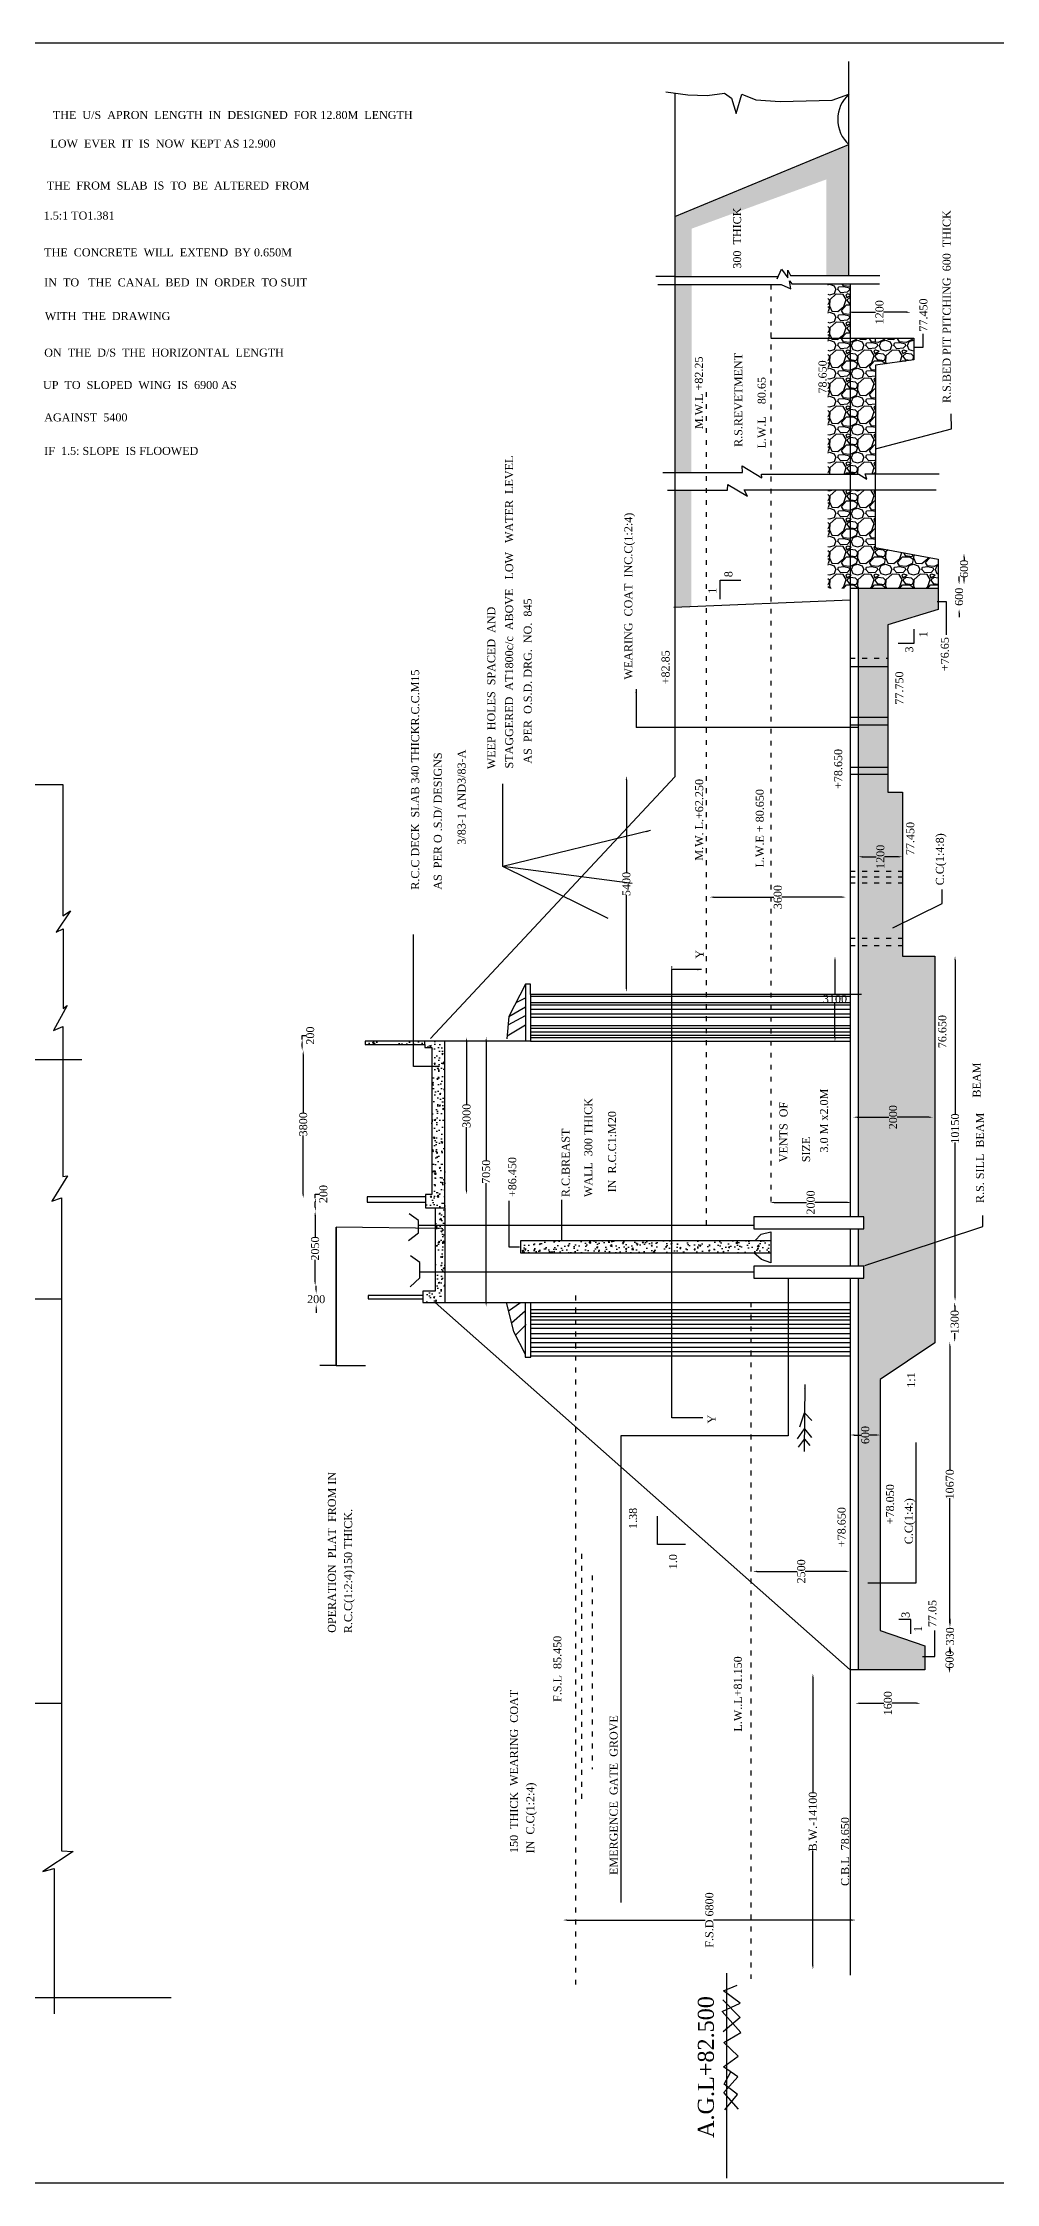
# Model space of a CAD drawing. Header units: millimetres. Extents: x 2351 to 123192, y 1671 to 55171.
# Drawn here: x 44732 to 68570, y 1671 to 55171 of the extents above; entities that cross this region are included whole.
import ezdxf

# ---------------------------------------------------------------- set-up
doc = ezdxf.new("R2010")
doc.units = ezdxf.units.MM
doc.header["$MEASUREMENT"] = 0
doc.header["$PDMODE"] = 66
doc.header["$PDSIZE"] = 170
doc.linetypes.add('ACAD_ISO03W100', pattern=[30, 12, -18])
for name, color, linetype in [('DIM', 5, 'Continuous'), ('DOT LINE', 3, 'ACAD_ISO03W100'), ('DWG. LINE', 1, 'Continuous'), ('HATCH', 2, 'Continuous'), ('TEXT', 7, 'Continuous')]:
    doc.layers.add(name, color=color, linetype=linetype)
doc.layers.add('TITLE', color=7, linetype='Continuous', lineweight=30)
doc.styles.get("Standard").update_dxf_attribs({"font": 'TIMES.TTF', "height": 200})
doc.dimstyles.get("Standard").update_dxf_attribs({"dimtxt": 200, "dimasz": 100, "dimexe": 0.18, "dimexo": 0.0625, "dimgap": 0.09, "dimtad": 0, "dimtih": 1, "dimtoh": 1, "dimdec": 1, "dimzin": 0, "dimdsep": 46, "dimtxsty": 'Standard', "dimcen": 0.09, "dimse1": 1, "dimse2": 1, "dimclrd": 5, "dimclre": 5, "dimclrt": 4, "dimadec": 0, "dimazin": 0, "dimtfac": 1, "dimtdec": 1, "dimtofl": 0, "dimtmove": 0, "dimatfit": 3, "dimfxl": 1, "dimtolj": 1, "dimtzin": 0, "dimarcsym": 0})
pattern_1 = [(228.0128, (504, 700), (-5599.998763, -6300.00094), [94.175, -9323.3616]), (184.9697, (441, 630), (8400.000736, 699.993915), [161.6076, -15999.1475]), (132.5104, (280, 616), (6999.993503, -7700.006072), [113.9516, -11281.2224]), (267.2737, (7, 441), (699.997212, 14000.000206), [147.1666, -14569.4906]), (292.8337, (0, 294), (-3500.006934, 8399.997488), [144.3085, -14286.561]), (357.2737, (56, 161), (-14000.000206, 699.997212), [147.1666, -14569.4906]), (37.6942, (203, 154), (-9100.005142, -6999.9932836), [194.6203, -19267.3943]), (72.2553, (357, 273), (4900.007534, 15399.997362), [183.7416, -18190.4247]), (121.4296, (413, 448), (-5600.005764, 9099.996526), [147.665, -14618.851]), (175.2364, (336, 574), (7700.000662, -699.994073), [168.5824, -8260.534]), (222.3974, (168, 588), (-8400.005146, -7699.9944574), [218.0136, -21583.3625]), (138.8141, (700, 434), (-4900.002063, 4199.99812), [74.4107, -7366.691]), (171.4692, (644, 483), (9099.9988, -1400.005537), [141.566, -14015.0577]), (225, (504, 504), (-8e-14, -700.0002), [98.9947, -890.9544]), (203.1986, (455, 588), (3499.99981, 1400.00093), [53.3106, -5277.7305]), (291.8014, (406, 567), (-699.99994, 2100.0002), [75.392, -3694.2234]), (30.9638, (434, 497), (2099.99862, 1400.00174), [122.4503, -3959.216]), (161.5651, (539, 560), (1400.0003, -699.9989), [88.5437, -2125.051]), (16.3895, (0, 567), (7000.001539, 2099.994897), [124.04, -12279.9915]), (70.3462, (119, 602), (-2799.996673, -7700.001495), [104.0627, -10302.1856]), (293.1986, (539, 700), (-1400.00093, 3499.99981), [106.6205, -5224.4206]), (343.6105, (581, 602), (-7000.001539, 2099.994897), [124.04, -12279.9915]), (339.444, (0, 133), (-3500.00129, 1399.9972), [119.616, -5861.187]), (294.7751, (112, 91), (-3499.994532, 7700.002395), [100.2246, -9922.25]), (66.8014, (546, 0), (1400.00093, 3499.99981), [106.6205, -5224.4206]), (17.354, (588, 98), (-9100.001413, -2799.996152), [117.3417, -11616.797]), (69.444, (203, 0), (-1399.9972, -3500.00129), [59.808, -5920.995]), (101.3099, (504, 0), (-699.99834, 2800.00053), [35.693, -3533.6203]), (165.9638, (497, 35), (2100.00038, -699.99864), [144.3085, -2741.865]), (186.009, (357, 70), (6999.999826, 699.999522), [133.735, -13239.746]), (303.6901, (434, 434), (-700.00093, 1399.9997), [100.9554, -2422.9303]), (353.1572, (490, 350), (11899.999556, -1400.005599), [176.256, -17449.294]), (60.9454, (665, 329), (-2800.00002, -4900.00027), [72.069, -7134.872]), (90, (700, 392), (-700, 700), [42, -658]), (120.2564, (343, 91), (2799.99642, -4900.00172), [97.247, -9627.464]), (48.0128, (294, 175), (5599.998763, 6300.00094), [188.3504, -9229.1864]), (0, (420, 315), (700, 700), [182, -518]), (325.3048, (602, 315), (-6999.995981, 4900.006027), [110.68, -10957.292]), (254.0546, (693, 252), (-699.99992, -2800.00009), [101.9214, -4994.1556]), (207.646, (665, 154), (-13299.997065, -7000.005399), [165.9455, -16428.632]), (175.4261, (518, 77), (-9100.000391, 699.996361), [175.5593, -17380.352])]
pattern_2 = [(50, (0, 0), (358.6301, -31.3761), [37.5, -412.5]), (355, (0, 0), (-69.3757, 376.096), [30, -330]), (100.4514, (29.9, -2.6), (289.2547, 344.7198), [31.8701, -350.571]), (46.1842, (0, 100), (533.6205, -82.7595), [56.25, -618.75]), (96.6356, (44.47, 93.1), (467.3314, 487.059), [47.805, -525.8565]), (351.1842, (0, 100), (467.331, 487.0593), [45, -495]), (21, (50, 75), (298.4535, -201.3094), [37.5, -412.5]), (326, (50, 75), (121.6577, 362.575), [30, -330]), (71.4514, (74.87, 58.22), (420.1113, 161.2652), [31.8701, -350.571]), (37.5, (0, 0), (6.07993, 166.44693), [0, -326, 0, -335, 0, -331.25]), (7.5, (0, 0), (131.53477, 197.20586), [0, -191, 0, -318.5, 0, -126.25]), (327.5, (-111.5, 0), (266.91122, -11.27744), [0, -125, 0, -390, 0, -517.5]), (317.5, (-161.5, 0), (291.5931, 50.0525), [0, -162.5, 0, -259, 0, -367.5])]

# ---------------------------------------------------------------- blocks, each defined once
blk = doc.blocks.new('*D16')
at = {"layer": 'Defpoints', "color": 0}
for p in [(67464, 32342), (67464, 23723), (67541, 23723)]:
    blk.add_point(p, dxfattribs=at)
at = {"layer": 'DIM', "color": 5, "lineweight": -2}
for p, q in [((67541, 32242), (67541, 28379)), ((67541, 23823), (67541, 27686))]:
    blk.add_line(p, q, dxfattribs=at)
at = {"layer": 'DIM', "color": 5}
for points in [[(67524, 32242), (67557, 32242), (67541, 32342)], [(67524, 23823), (67557, 23823), (67541, 23723)]]:
    blk.add_solid(points, dxfattribs=at)
at = {"layer": 'DIM', "color": 4, "insert": (67541, 28032), "char_height": 200, "attachment_point": 5, "rotation": 90}
blk.add_mtext('\\A1;10150', dxfattribs=at)
blk = doc.blocks.new('*D17')
at = {"layer": 'Defpoints', "color": 0}
for p in [(67462, 22697), (67410, 15581), (67462, 15581)]:
    blk.add_point(p, dxfattribs=at)
at = {"layer": 'DIM', "color": 5, "lineweight": -2}
for p, q in [((67410, 22597), (67410, 19486)), ((67410, 15681), (67410, 18793))]:
    blk.add_line(p, q, dxfattribs=at)
at = {"layer": 'DIM', "color": 5}
for points in [[(67393, 22597), (67426, 22597), (67410, 22697)], [(67393, 15681), (67426, 15681), (67410, 15581)]]:
    blk.add_solid(points, dxfattribs=at)
at = {"layer": 'DIM', "color": 4, "insert": (67410, 19139), "char_height": 200, "attachment_point": 5, "rotation": 90}
blk.add_mtext('\\A1;10670', dxfattribs=at)
blk = doc.blocks.new('*D18')
at = {"layer": 'Defpoints', "color": 0}
for p in [(67410, 15581), (67410, 15099), (67416, 15099)]:
    blk.add_point(p, dxfattribs=at)
at = {"layer": 'DIM', "color": 5, "lineweight": -2}
for p, q in [((67416, 15681), (67416, 15781)), ((67416, 14999), (67416, 14899))]:
    blk.add_line(p, q, dxfattribs=at)
at = {"layer": 'DIM', "color": 5}
for points in [[(67400, 15681), (67433, 15681), (67416, 15581)], [(67400, 14999), (67433, 14999), (67416, 15099)]]:
    blk.add_solid(points, dxfattribs=at)
at = {"layer": 'DIM', "color": 4, "insert": (67416, 15340), "char_height": 200, "attachment_point": 5, "rotation": 90}
blk.add_mtext('\\A1;330', dxfattribs=at)
blk = doc.blocks.new('*D19')
at = {"layer": 'Defpoints', "color": 0}
for p in [(67416, 15099), (67405, 14415), (67416, 14415)]:
    blk.add_point(p, dxfattribs=at)
at = {"layer": 'DIM', "color": 5, "lineweight": -2}
for p, q in [((67405, 14999), (67405, 14967)), ((67405, 14515), (67405, 14547))]:
    blk.add_line(p, q, dxfattribs=at)
at = {"layer": 'DIM', "color": 5}
for points in [[(67388, 14999), (67422, 14999), (67405, 15099)], [(67388, 14515), (67422, 14515), (67405, 14415)]]:
    blk.add_solid(points, dxfattribs=at)
at = {"layer": 'DIM', "color": 4, "insert": (67405, 14757), "char_height": 200, "attachment_point": 5, "rotation": 90}
blk.add_mtext('\\A1;600', dxfattribs=at)
blk = doc.blocks.new('*D20')
at = {"layer": 'Defpoints', "color": 0}
for p in [(65046, 13590), (66677, 13667), (66677, 13590)]:
    blk.add_point(p, dxfattribs=at)
at = {"layer": 'DIM', "color": 5, "lineweight": -2}
for p, q in [((65146, 13667), (65760, 13667)), ((66577, 13667), (65963, 13667))]:
    blk.add_line(p, q, dxfattribs=at)
at = {"layer": 'DIM', "color": 5}
for points in [[(65146, 13684), (65146, 13650), (65046, 13667)], [(66577, 13684), (66577, 13650), (66677, 13667)]]:
    blk.add_solid(points, dxfattribs=at)
at = {"layer": 'DIM', "color": 4, "insert": (65862, 13667), "char_height": 200, "attachment_point": 5, "rotation": 90}
blk.add_mtext('\\A1;1600', dxfattribs=at)
blk = doc.blocks.new('*D21')
at = {"layer": 'Defpoints', "color": 0}
for p in [(63866, 14412), (63866, 7011), (63987, 7011)]:
    blk.add_point(p, dxfattribs=at)
at = {"layer": 'DIM', "color": 5, "lineweight": -2}
for p, q in [((63987, 14312), (63987, 11433)), ((63987, 7111), (63987, 9989))]:
    blk.add_line(p, q, dxfattribs=at)
at = {"layer": 'DIM', "color": 5}
for points in [[(63970, 14312), (64004, 14312), (63987, 14412)], [(63970, 7111), (64004, 7111), (63987, 7011)]]:
    blk.add_solid(points, dxfattribs=at)
at = {"layer": 'DIM', "color": 4, "insert": (63987, 10711), "char_height": 200, "attachment_point": 5, "rotation": 90}
blk.add_mtext('\\A1;B.W.-14100', dxfattribs=at)
blk = doc.blocks.new('*D22')
at = {"layer": 'Defpoints', "color": 0}
for p in [(62483, 17032), (64906, 17032), (64906, 16964)]:
    blk.add_point(p, dxfattribs=at)
at = {"layer": 'DIM', "color": 5, "lineweight": -2}
for p, q in [((62583, 16964), (63593, 16964)), ((64806, 16964), (63796, 16964))]:
    blk.add_line(p, q, dxfattribs=at)
at = {"layer": 'DIM', "color": 5}
for points in [[(62583, 16980), (62583, 16947), (62483, 16964)], [(64806, 16980), (64806, 16947), (64906, 16964)]]:
    blk.add_solid(points, dxfattribs=at)
at = {"layer": 'DIM', "color": 4, "insert": (63695, 16964), "char_height": 200, "attachment_point": 5, "rotation": 90}
blk.add_mtext('\\A1;2500', dxfattribs=at)
blk = doc.blocks.new('*D23')
at = {"layer": 'Defpoints', "color": 0}
for p in [(55304, 30313), (55304, 26388), (55327, 26388)]:
    blk.add_point(p, dxfattribs=at)
at = {"layer": 'DIM', "color": 5, "lineweight": -2}
for p, q in [((55327, 30213), (55327, 28635)), ((55327, 26488), (55327, 28067))]:
    blk.add_line(p, q, dxfattribs=at)
at = {"layer": 'DIM', "color": 5}
for points in [[(55311, 30213), (55344, 30213), (55327, 30313)], [(55311, 26488), (55344, 26488), (55327, 26388)]]:
    blk.add_solid(points, dxfattribs=at)
at = {"layer": 'DIM', "color": 4, "insert": (55327, 28351), "char_height": 200, "attachment_point": 5, "rotation": 90}
blk.add_mtext('\\A1;3000', dxfattribs=at)
blk = doc.blocks.new('*D24')
at = {"layer": 'Defpoints', "color": 0}
for p in [(55854, 30320), (55817, 23585), (55854, 23585)]:
    blk.add_point(p, dxfattribs=at)
at = {"layer": 'DIM', "color": 5, "lineweight": -2}
for p, q in [((55817, 30220), (55817, 27237)), ((55817, 23685), (55817, 26668))]:
    blk.add_line(p, q, dxfattribs=at)
at = {"layer": 'DIM', "color": 5}
for points in [[(55801, 30220), (55834, 30220), (55817, 30320)], [(55801, 23685), (55834, 23685), (55817, 23585)]]:
    blk.add_solid(points, dxfattribs=at)
at = {"layer": 'DIM', "color": 4, "insert": (55817, 26952), "char_height": 200, "attachment_point": 5, "rotation": 90}
blk.add_mtext('\\A1;7050', dxfattribs=at)
blk = doc.blocks.new('*D25')
at = {"layer": 'Defpoints', "color": 0}
for p in [(61404, 33894), (64813, 33894), (64813, 33818)]:
    blk.add_point(p, dxfattribs=at)
at = {"layer": 'DIM', "color": 5, "lineweight": -2}
for p, q in [((61504, 33818), (63007, 33818)), ((64713, 33818), (63211, 33818))]:
    blk.add_line(p, q, dxfattribs=at)
at = {"layer": 'DIM', "color": 5}
for points in [[(61504, 33834), (61504, 33801), (61404, 33818)], [(64713, 33834), (64713, 33801), (64813, 33818)]]:
    blk.add_solid(points, dxfattribs=at)
at = {"layer": 'DIM', "color": 4, "insert": (63109, 33818), "char_height": 200, "attachment_point": 5, "rotation": 90}
blk.add_mtext('\\A1;3600', dxfattribs=at)
blk = doc.blocks.new('*D26')
at = {"layer": 'Defpoints', "color": 0}
for p in [(64498, 32335), (64498, 30208), (64539, 30208)]:
    blk.add_point(p, dxfattribs=at)
at = {"layer": 'DIM', "color": 5, "lineweight": -2}
for p, q in [((64539, 32235), (64539, 31373)), ((64539, 30308), (64539, 31170))]:
    blk.add_line(p, q, dxfattribs=at)
at = {"layer": 'DIM', "color": 5}
for points in [[(64523, 32235), (64556, 32235), (64539, 32335)], [(64523, 30308), (64556, 30308), (64539, 30208)]]:
    blk.add_solid(points, dxfattribs=at)
at = {"layer": 'DIM', "color": 4, "insert": (64539, 31272), "char_height": 200, "attachment_point": 5}
blk.add_mtext('\\A1;3100', dxfattribs=at)
blk = doc.blocks.new('*D27')
at = {"layer": 'Defpoints', "color": 0}
for p in [(64871, 48390), (66432, 48435), (66432, 48390)]:
    blk.add_point(p, dxfattribs=at)
at = {"layer": 'DIM', "color": 5, "lineweight": -2}
for p, q in [((64971, 48435), (65550, 48435)), ((66332, 48435), (65754, 48435))]:
    blk.add_line(p, q, dxfattribs=at)
at = {"layer": 'DIM', "color": 5}
for points in [[(64971, 48452), (64971, 48419), (64871, 48435)], [(66332, 48452), (66332, 48419), (66432, 48435)]]:
    blk.add_solid(points, dxfattribs=at)
at = {"layer": 'DIM', "color": 4, "insert": (65652, 48435), "char_height": 200, "attachment_point": 5, "rotation": 90}
blk.add_mtext('\\A1;1200', dxfattribs=at)
blk = doc.blocks.new('*D30')
at = {"layer": 'Defpoints', "color": 0}
for p in [(67410, 23692), (67532, 23692), (67410, 22697)]:
    blk.add_point(p, dxfattribs=at)
at = {"layer": 'DIM', "color": 5, "lineweight": -2}
for p, q in [((67532, 23592), (67532, 23467)), ((67532, 22797), (67532, 22921))]:
    blk.add_line(p, q, dxfattribs=at)
at = {"layer": 'DIM', "color": 5}
for points in [[(67515, 23592), (67549, 23592), (67532, 23692)], [(67515, 22797), (67549, 22797), (67532, 22697)]]:
    blk.add_solid(points, dxfattribs=at)
at = {"layer": 'DIM', "color": 4, "insert": (67532, 23194), "char_height": 200, "attachment_point": 5, "rotation": 90}
blk.add_mtext('\\A1;1300', dxfattribs=at)
blk = doc.blocks.new('*D31')
at = {"layer": 'Defpoints', "color": 0}
for p in [(57739, 8110), (65059, 8249), (65059, 8110)]:
    blk.add_point(p, dxfattribs=at)
at = {"layer": 'DIM', "color": 5, "lineweight": -2}
for p, q in [((57839, 8249), (61296, 8249)), ((64959, 8249), (61501, 8249))]:
    blk.add_line(p, q, dxfattribs=at)
at = {"layer": 'DIM', "color": 5}
for points in [[(57839, 8265), (57839, 8232), (57739, 8249)], [(64959, 8265), (64959, 8232), (65059, 8249)]]:
    blk.add_solid(points, dxfattribs=at)
at = {"layer": 'DIM', "color": 4, "insert": (61399, 8249), "char_height": 200, "attachment_point": 5, "rotation": 90}
blk.add_mtext('\\A1;F.S.D 6800', dxfattribs=at)
blk = doc.blocks.new('*D32')
at = {"layer": 'Defpoints', "color": 0}
for p in [(62915, 26196), (64948, 26196), (64948, 26185)]:
    blk.add_point(p, dxfattribs=at)
at = {"layer": 'DIM', "color": 5, "lineweight": -2}
for p, q in [((63015, 26185), (63830, 26185)), ((64848, 26185), (64033, 26185))]:
    blk.add_line(p, q, dxfattribs=at)
at = {"layer": 'DIM', "color": 5}
for points in [[(63015, 26202), (63015, 26168), (62915, 26185)], [(64848, 26202), (64848, 26168), (64948, 26185)]]:
    blk.add_solid(points, dxfattribs=at)
at = {"layer": 'DIM', "color": 4, "insert": (63932, 26185), "char_height": 200, "attachment_point": 5, "rotation": 90}
blk.add_mtext('\\A1;2000', dxfattribs=at)
blk = doc.blocks.new('*D33')
at = {"layer": 'Defpoints', "color": 0}
for p in [(64995, 28342), (66987, 28342), (66987, 28316)]:
    blk.add_point(p, dxfattribs=at)
at = {"layer": 'DIM', "color": 5, "lineweight": -2}
for p, q in [((65095, 28316), (65889, 28316)), ((66887, 28316), (66093, 28316))]:
    blk.add_line(p, q, dxfattribs=at)
at = {"layer": 'DIM', "color": 5}
for points in [[(65095, 28333), (65095, 28299), (64995, 28316)], [(66887, 28333), (66887, 28299), (66987, 28316)]]:
    blk.add_solid(points, dxfattribs=at)
at = {"layer": 'DIM', "color": 4, "insert": (65991, 28316), "char_height": 200, "attachment_point": 5, "rotation": 90}
blk.add_mtext('\\A1;2000', dxfattribs=at)
blk = doc.blocks.new('*D34')
at = {"layer": 'Defpoints', "color": 0}
for p in [(59323, 36850), (59326, 36850), (59326, 31441)]:
    blk.add_point(p, dxfattribs=at)
at = {"layer": 'DIM', "color": 5, "lineweight": -2}
for p, q in [((59323, 36750), (59323, 34429)), ((59323, 31541), (59323, 33862))]:
    blk.add_line(p, q, dxfattribs=at)
at = {"layer": 'DIM', "color": 5}
for points in [[(59306, 36750), (59339, 36750), (59323, 36850)], [(59306, 31541), (59339, 31541), (59323, 31441)]]:
    blk.add_solid(points, dxfattribs=at)
at = {"layer": 'DIM', "color": 4, "insert": (59323, 34146), "char_height": 200, "attachment_point": 5, "rotation": 90}
blk.add_mtext('\\A1;5400', dxfattribs=at)
blk = doc.blocks.new('*D87')
at = {"layer": 'Defpoints', "color": 0}
for p in [(67640, 41634), (67642, 41634), (67640, 41016)]:
    blk.add_point(p, dxfattribs=at)
at = {"layer": 'DIM', "color": 5, "lineweight": -2}
for p, q in [((67642, 41734), (67642, 41834)), ((67642, 40916), (67642, 40816))]:
    blk.add_line(p, q, dxfattribs=at)
at = {"layer": 'DIM', "color": 5}
for points in [[(67625, 41734), (67659, 41734), (67642, 41634)], [(67625, 40916), (67659, 40916), (67642, 41016)]]:
    blk.add_solid(points, dxfattribs=at)
at = {"layer": 'DIM', "color": 4, "insert": (67642, 41325), "char_height": 200, "attachment_point": 5, "rotation": 90}
blk.add_mtext('\\A1;600', dxfattribs=at)
blk = doc.blocks.new('*D88')
at = {"layer": 'Defpoints', "color": 0}
for p in [(67765, 42410), (67781, 42410), (67781, 41634)]:
    blk.add_point(p, dxfattribs=at)
at = {"layer": 'DIM', "color": 5, "lineweight": -2}
for p, q in [((67765, 42310), (67765, 42232)), ((67765, 41734), (67765, 41812))]:
    blk.add_line(p, q, dxfattribs=at)
at = {"layer": 'DIM', "color": 5}
for points in [[(67748, 42310), (67782, 42310), (67765, 42410)], [(67748, 41734), (67782, 41734), (67765, 41634)]]:
    blk.add_solid(points, dxfattribs=at)
at = {"layer": 'DIM', "color": 4, "insert": (67765, 42022), "char_height": 200, "attachment_point": 5, "rotation": 90}
blk.add_mtext('\\A1;600', dxfattribs=at)
blk = doc.blocks.new('*D89')
at = {"layer": 'Defpoints', "color": 0}
for p in [(51562, 23903), (51562, 23630), (51567, 23630)]:
    blk.add_point(p, dxfattribs=at)
at = {"layer": 'DIM', "color": 5, "lineweight": -2}
for p, q in [((51567, 24003), (51567, 24103)), ((51567, 23530), (51567, 23430))]:
    blk.add_line(p, q, dxfattribs=at)
at = {"layer": 'DIM', "color": 5}
for points in [[(51550, 24003), (51584, 24003), (51567, 23903)], [(51550, 23530), (51584, 23530), (51567, 23630)]]:
    blk.add_solid(points, dxfattribs=at)
at = {"layer": 'DIM', "color": 4, "insert": (51567, 23767), "char_height": 200, "attachment_point": 5}
blk.add_mtext('\\A1;200', dxfattribs=at)
blk = doc.blocks.new('*D90')
at = {"layer": 'Defpoints', "color": 0}
for p in [(51541, 25966), (51567, 25966), (51567, 24103)]:
    blk.add_point(p, dxfattribs=at)
at = {"layer": 'DIM', "color": 5, "lineweight": -2}
for p, q in [((51541, 25866), (51541, 25321)), ((51541, 24203), (51541, 24747))]:
    blk.add_line(p, q, dxfattribs=at)
at = {"layer": 'DIM', "color": 5}
for points in [[(51525, 25866), (51558, 25866), (51541, 25966)], [(51525, 24203), (51558, 24203), (51541, 24103)]]:
    blk.add_solid(points, dxfattribs=at)
at = {"layer": 'DIM', "color": 4, "insert": (51541, 25034), "char_height": 200, "attachment_point": 5, "rotation": 90}
blk.add_mtext('\\A1;2050', dxfattribs=at)
blk = doc.blocks.new('*D91')
at = {"layer": 'Defpoints', "color": 0}
for p in [(51542, 26296), (51546, 26296), (51542, 25966)]:
    blk.add_point(p, dxfattribs=at)
at = {"layer": 'DIM', "color": 5, "lineweight": -2}
for p, q in [((51546, 26296), (51546, 26396)), ((51546, 26396), (51646, 26396)), ((51546, 26066), (51546, 26196))]:
    blk.add_line(p, q, dxfattribs=at)
at = {"layer": 'DIM', "color": 5}
for points in [[(51530, 26196), (51563, 26196), (51546, 26296)], [(51530, 26066), (51563, 26066), (51546, 25966)]]:
    blk.add_solid(points, dxfattribs=at)
at = {"layer": 'DIM', "color": 4, "insert": (51748, 26396), "char_height": 200, "attachment_point": 5, "rotation": 90}
blk.add_mtext('\\A1;200', dxfattribs=at)
blk = doc.blocks.new('*D98')
at = {"layer": 'Defpoints', "color": 0}
for p in [(51243, 29983), (51546, 29983), (51546, 26296)]:
    blk.add_point(p, dxfattribs=at)
at = {"layer": 'DIM', "color": 5, "lineweight": -2}
for p, q in [((51243, 29883), (51243, 28423)), ((51243, 26396), (51243, 27855))]:
    blk.add_line(p, q, dxfattribs=at)
at = {"layer": 'DIM', "color": 5}
for points in [[(51226, 29883), (51260, 29883), (51243, 29983)], [(51226, 26396), (51260, 26396), (51243, 26296)]]:
    blk.add_solid(points, dxfattribs=at)
at = {"layer": 'DIM', "color": 4, "insert": (51243, 28139), "char_height": 200, "attachment_point": 5, "rotation": 90}
blk.add_mtext('\\A1;3800', dxfattribs=at)
blk = doc.blocks.new('*D99')
at = {"layer": 'Defpoints', "color": 0}
for p in [(51216, 30256), (51243, 30256), (51243, 29983)]:
    blk.add_point(p, dxfattribs=at)
at = {"layer": 'DIM', "color": 5, "lineweight": -2}
for p, q in [((51216, 30256), (51216, 30356)), ((51216, 30356), (51316, 30356)), ((51216, 30083), (51216, 30156))]:
    blk.add_line(p, q, dxfattribs=at)
at = {"layer": 'DIM', "color": 5}
for points in [[(51200, 30156), (51233, 30156), (51216, 30256)], [(51200, 30083), (51233, 30083), (51216, 29983)]]:
    blk.add_solid(points, dxfattribs=at)
at = {"layer": 'DIM', "color": 4, "insert": (51418, 30356), "char_height": 200, "attachment_point": 5, "rotation": 90}
blk.add_mtext('\\A1;200', dxfattribs=at)
blk = doc.blocks.new('*D100')
at = {"layer": 'Defpoints', "color": 0}
for p in [(65121, 34825), (66226, 34825), (66226, 34825)]:
    blk.add_point(p, dxfattribs=at)
at = {"layer": 'DIM', "color": 5, "lineweight": -2}
for p, q in [((65221, 34825), (65572, 34825)), ((66126, 34825), (65775, 34825))]:
    blk.add_line(p, q, dxfattribs=at)
at = {"layer": 'DIM', "color": 5}
for points in [[(65221, 34842), (65221, 34809), (65121, 34825)], [(66126, 34842), (66126, 34809), (66226, 34825)]]:
    blk.add_solid(points, dxfattribs=at)
at = {"layer": 'DIM', "color": 4, "insert": (65673, 34825), "char_height": 200, "attachment_point": 5, "rotation": 90}
blk.add_mtext('\\A1;1200', dxfattribs=at)
blk = doc.blocks.new('*D101')
at = {"layer": 'Defpoints', "color": 0}
for p in [(64921, 20372), (65670, 20372), (65670, 20372)]:
    blk.add_point(p, dxfattribs=at)
at = {"layer": 'DIM', "color": 5, "lineweight": -2}
for p, q in [((65021, 20372), (65194, 20372)), ((65570, 20372), (65398, 20372))]:
    blk.add_line(p, q, dxfattribs=at)
at = {"layer": 'DIM', "color": 5}
for points in [[(65021, 20389), (65021, 20356), (64921, 20372)], [(65570, 20389), (65570, 20356), (65670, 20372)]]:
    blk.add_solid(points, dxfattribs=at)
at = {"layer": 'DIM', "color": 4, "insert": (65296, 20372), "char_height": 200, "attachment_point": 5, "rotation": 90}
blk.add_mtext('\\A1;600', dxfattribs=at)

msp = doc.modelspace()

# ---------------------------------------------------------------- hatches: boundary and pattern name
at = {"layer": 'HATCH'}
h = msp.add_hatch(dxfattribs=at)
h.set_pattern_fill('GRAVEL', color=256, scale=700, style=0)
h.set_pattern_definition(pattern_1)
h.paths.add_polyline_path([(60948.45, 43988.32), (60531.44, 43988.32), (60531.44, 41058.59), (60943.97, 41075.42)])
h.paths.add_polyline_path([(60956.35, 49126.58), (60531.44, 49126.58), (60531.44, 44429.54), (60949.13, 44429.54)])
h.paths.add_polyline_path([(60958.5, 50527), (64319, 51755), (64319, 49354.97), (64887.25, 49354.97), (64887.25, 52625.65), (60531.44, 50825.98), (60531.44, 49331.19), (60956.66, 49331.19)])
h.paths.add_polyline_path([(62247.83, 49474.12), (62247.83, 51071.66), (61941.13, 51071.66), (61941.13, 49474.12)], flags=25)
h = msp.add_hatch(dxfattribs=at)
h.set_pattern_fill('GRAVEL', color=256, scale=700, style=0)
h.set_pattern_definition(pattern_1)
h.paths.add_polyline_path([(64921.44, 49149.9), (64359.53, 49149.9), (64359.77, 47784.79), (64921.44, 47784.79)])
h = msp.add_hatch(dxfattribs=at)
h.set_pattern_fill('GRAVEL', color=256, scale=700, style=0)
h.set_pattern_definition(pattern_1)
h.paths.add_polyline_path([(64921.44, 43995.72), (64360.41, 43995.72), (64360.83, 41534.85), (64921.44, 41534.85)])
h.paths.add_polyline_path([(64921.44, 47784.79), (64359.77, 47784.79), (64360.34, 44389.16), (64921.44, 44389.16)])
h = msp.add_hatch(dxfattribs=at)
h.set_pattern_fill('GRAVEL', color=256, scale=700, style=0)
h.set_pattern_definition(pattern_1)
h.paths.add_polyline_path([(65547.65, 47784.79), (64921.44, 47784.79), (64921.44, 44389.16), (65133.64, 44389.16), (65335.15, 44266.98), (65293.98, 44394.18), (65547.65, 44394.18)])
h = msp.add_hatch(dxfattribs=at)
h.set_pattern_fill('GRAVEL', color=256, scale=700, style=0)
h.set_pattern_definition(pattern_1)
h.paths.add_polyline_path([(66513.74, 47784.79), (65547.65, 47784.79), (65547.65, 44394.18), (65553.51, 44394.18), (65553.51, 47110.75), (66513.74, 47248.64)])
h = msp.add_hatch(dxfattribs=at)
h.set_pattern_fill('GRAVEL', color=256, scale=700, style=0)
h.set_pattern_definition(pattern_1)
h.paths.add_polyline_path([(67118.88, 42261.36), (65547.65, 42553.91), (65547.65, 43995.72), (64921.44, 43995.72), (64921.44, 41534.85), (65120.88, 41534.85), (67118.88, 41534.85)])
h = msp.add_hatch(dxfattribs=at)
h.set_pattern_fill('AR-CONC', color=256, scale=100, style=0)
h.set_pattern_definition([(50, (0, 0), (717.26, -62.752), [75, -825]), (355, (0, 0), (-138.751, 752.192), [60, -660]), (100.4514, (59.8, -5.2), (578.5094, 689.4395), [63.74, -701.142]), (46.1842, (0, 200), (1067.241, -165.519), [112.5, -1237.5]), (96.6356, (88.9, 186.2), (934.663, 974.118), [95.61, -1051.713]), (351.1842, (0, 200), (934.662, 974.119), [90, -990]), (21, (100, 150), (596.907, -402.619), [75, -825]), (326, (100, 150), (243.315, 725.15), [60, -660]), (71.4514, (149.74, 116.45), (840.2226, 322.5305), [63.74, -701.142]), (37.5, (0, 0), (12.15986, 332.89385), [0, -652, 0, -670, 0, -662.5]), (7.5, (0, 0), (263.0695, 394.4117), [0, -382, 0, -637, 0, -252.5]), (327.5, (-223, 0), (533.8224, -22.5549), [0, -250, 0, -780, 0, -1035]), (317.5, (-323, 0), (583.1862, 100.105), [0, -325, 0, -518, 0, -735])])
h.paths.add_polyline_path([(67034.35, 32345.32), (66225.85, 32345.32), (66225.85, 36442.03), (65862.86, 36442.03), (65862.86, 40626.01), (67118.88, 41007.08), (67118.88, 41534.85), (65120.88, 41534.85), (65121.47, 25822.39), (65261.81, 25822.39), (65261.81, 25526.33), (65121.48, 25526.33), (65121.52, 24590.5), (65261.81, 24590.5), (65261.81, 24294.44), (65121.53, 24294.44), (65121.9, 14500.65), (66786.41, 14500.65), (66786.41, 15102.66), (65670.35, 15483.68), (65670.35, 21758.5), (67034.35, 22678.32)])
h.paths.add_polyline_path([(65653.85, 28467.66), (66327.61, 28467.66), (66327.61, 28164.2), (65653.85, 28164.2)], flags=24)
h = msp.add_hatch(dxfattribs=at)
h.set_pattern_fill('AR-CONC', color=256, scale=50, style=0)
h.set_pattern_definition(pattern_2)
h.paths.add_polyline_path([(54787.59, 30217.05), (52789.41, 30217.05), (52789.41, 30135.52), (54283.98, 30135.52), (54283.98, 30060.25), (54462.69, 30060.25), (54462.69, 26384.16), (54304.03, 26384.16), (54304.03, 26321.82), (54304.03, 26052.42), (54787.59, 26052.42)])
h = msp.add_hatch(dxfattribs=at)
h.set_pattern_fill('AR-CONC', color=256, scale=50, style=0)
h.set_pattern_definition(pattern_2)
h.paths.add_polyline_path([(54787.59, 26052.42), (54545.81, 26052.42), (54545.81, 25619.62), (54787.59, 25619.62)])
h = msp.add_hatch(dxfattribs=at)
h.set_pattern_fill('AR-CONC', color=256, scale=50, style=0)
h.set_pattern_definition(pattern_2)
h.paths.add_polyline_path([(54787.59, 25619.62), (54545.81, 25619.62), (54545.81, 24442.47), (54787.59, 24442.47)])
h.paths.add_polyline_path([(54787.59, 24442.47), (54545.81, 24442.47), (54545.81, 23963.86), (54237.63, 23963.86), (54237.63, 23856.5), (54237.63, 23686.03), (54787.59, 23686.03)])
h = msp.add_hatch(dxfattribs=at)
h.set_pattern_fill('AR-CONC', color=256, scale=50, style=0)
h.set_pattern_definition(pattern_2)
h.paths.add_polyline_path([(62933.56, 25226.15), (56672.62, 25226.15), (56672.62, 24928.41), (62933.56, 24928.41)])

# ---------------------------------------------------------------- linework, layer by layer
at = {"layer": 'DIM'}
for points in [[(65121.01, 38055), (59565.5, 38055), (59565.5, 38055)], [(52067.5, 22109.5), (52067.5, 25570.5)], [(63661.56, 20577.53), (63778.26, 20924.38), (63960.16, 20735.85)], [(59183.38, 20352.84), (59183.38, 8684.85)], [(63597.68, 20277.04), (63775, 20528.67), (63952.93, 20312.29)], [(63630.52, 20066.39), (63772.88, 20270.61), (63907.9, 20107.71)]]:
    msp.add_lwpolyline(points, dxfattribs=at)
at = {"layer": 'DOT LINE', "ltscale": 10}
for points in [[(62936.64, 49126.58), (62936.64, 26027.06)], [(61323.85, 25619.62), (61323.85, 46538.8)], [(64921.44, 39790.5), (65862.86, 39790.5)], [(64921.44, 34467.5), (66225.85, 34467.5)], [(64921.44, 34325.5), (66225.85, 34325.5)], [(64921.44, 34176), (66225.85, 34176)], [(64921.44, 32794.5), (66225.85, 32794.5)], [(64921.44, 32606), (66225.85, 32606)], [(58047.02, 23858.21), (58047.02, 6513.76)], [(62430.8, 23684.01), (62430.8, 6775.73)], [(58203.54, 17400.37), (58203.54, 11131.99)], [(58468.02, 16860.06), (58468.02, 12016.89)]]:
    msp.add_lwpolyline(points, dxfattribs=at)
at = {"layer": 'DWG. LINE'}
for points in [[(64887.25, 49354.97), (64887.25, 54701.55)], [(60531.44, 53904.26), (60531.44, 49331.19), (60056.89, 49331.19)], [(60313.65, 53942.5), (60861.55, 53870.08), (61346.78, 53852.03), (61777.82, 53916.5), (61950.74, 53784.98), (62069.47, 53400.75), (62208.85, 53890.71), (62563.5, 53749.1), (63167.46, 53702.69), (64470.07, 53741.37), (64887.25, 53888.35)], [(60531.44, 50825.98), (64887.25, 52625.65)], [(60531.44, 49331.19), (60531.44, 36821.45), (54422.72, 30284.73)], [(60112.02, 49126.58), (63190.94, 49126.58), (63436.19, 49018.94), (63401.91, 49222.43), (63462.4, 49149.9), (65648.49, 49149.9)], [(60531.44, 49331.19), (63100.66, 49331.19), (63089.89, 49268.88), (63201.77, 49510.43), (63361.23, 49297.15), (63358.66, 49487.3), (63422.96, 49354.97), (65662.2, 49354.97)], [(64921.44, 49149.9), (64921.44, 25822.39)], [(62936.64, 47784.79), (66513.74, 47784.79), (66513.74, 47248.64), (65553.51, 47110.75), (65553.51, 44394.18)], [(65547.65, 47784.79), (65547.65, 47683.17)], [(65547.65, 46983.16), (65547.65, 46947.48)], [(60235.58, 44429.54), (62224.04, 44429.54), (62214.79, 44598.86), (62706.38, 44295.34), (62703.62, 44389.16), (65133.64, 44389.16), (65335.15, 44266.98), (65293.98, 44394.18), (67146.47, 44394.18)], [(60347.68, 43988.32), (61849.59, 43988.32), (61856.9, 44130.56), (62349.5, 43840.66), (62264.48, 43995.72), (67070.75, 43995.72)], [(65547.65, 44394.18), (65547.65, 42553.91), (67118.88, 42261.36), (67118.88, 41007.08), (65862.86, 40626.01), (65862.86, 36442.03), (66225.85, 36442.03), (66225.85, 32345.32), (67034.35, 32345.32), (67034.35, 22678.32), (65670.35, 21758.5), (65670.35, 15483.68), (66786.41, 15102.66), (66786.41, 14500.65), (64921.44, 14500.65)], [(61664.5, 41266.49), (61664.5, 41737.2), (62184.16, 41737.2)], [(64921.44, 41237.72), (60512.23, 41057.8)], [(67118.88, 41534.85), (65120.88, 41534.85), (65121.47, 25822.39)], [(66118, 40168.5), (66515.5, 40168.5), (66515.5, 40516.5)], [(64921.44, 39580.5), (65862.86, 39580.5)], [(64921.44, 38312.5), (65862.86, 38312.5)], [(64921.44, 38121.5), (65862.86, 38121.5)], [(64921.44, 37067), (65862.86, 37067)], [(33505.9, 36634.88), (45234.97, 36634.88), (45234.97, 33346.1), (45428.87, 33470.33), (45063.37, 32939.52), (45239.51, 33025.09), (45239.51, 31030.48), (45342.54, 31110.54), (44998.2, 30482.57), (45232.64, 30582.49), (45232.64, 26834.76), (45346.93, 26847.71), (44958.29, 26220.11), (45199.51, 26301.41), (45199.51, 9979.62), (45490.12, 9961.4), (44731.23, 9459.17), (45019.86, 9533.7), (45019.86, 5906.12)], [(64921.44, 36887), (65862.86, 36887)], [(56799.97, 31644.97), (56384.2, 30830.86), (56333.52, 30277.43)], [(65202.71, 31386.19), (56927.8, 31386.19), (56927.8, 31644.97), (56799.97, 31644.97), (56799.97, 30217.05)], [(56384.2, 30830.86), (56799.97, 31075.11)], [(56566.2, 31187.22), (56799.97, 31296.32)], [(56927.8, 31386.19), (56927.8, 30217.05)], [(56927.8, 31345.39), (64921.44, 31345.39)], [(56927.8, 31185.95), (64921.44, 31185.95)], [(56927.8, 31122.12), (64921.44, 31122.12)], [(56339.8, 30346.02), (56799.97, 30628.32)], [(56365.33, 30624.76), (56799.97, 30857.65)], [(56927.8, 31020.37), (64921.44, 31020.37)], [(56927.8, 30895.96), (64921.44, 30895.96)], [(56927.8, 30816.16), (64921.44, 30816.16)], [(56927.8, 30608.69), (64921.44, 30608.69)], [(56927.8, 30540.23), (64921.44, 30540.23)], [(56799.97, 30217.05), (52789.41, 30217.05), (52789.41, 30135.52), (54283.98, 30135.52), (54283.98, 30060.25), (54462.69, 30060.25), (54462.69, 26384.16), (54304.03, 26384.16), (54304.03, 26321.82), (52845.24, 26321.82), (52845.24, 26189.69), (54292.13, 26189.69)], [(54283.98, 30135.52), (54283.98, 30217.05)], [(54304.03, 26321.82), (54304.03, 26052.42), (54787.59, 26052.42), (54787.59, 30217.05)], [(56927.8, 30217.05), (56799.97, 30217.05)], [(56927.8, 30452.45), (64921.44, 30452.45)], [(56927.8, 30368.66), (64921.44, 30368.66)], [(56927.8, 30310.81), (64921.44, 30310.81)], [(56927.8, 30217.05), (64921.44, 30217.05)], [(33307.96, 29761.29), (45710.58, 29761.29)], [(54545.81, 26052.42), (54545.81, 23963.86), (54237.63, 23963.86), (54237.63, 23856.5), (52863.34, 23856.5), (52863.34, 23777.59), (54237.63, 23777.59)], [(53873.38, 25233.63), (54126.61, 25428.3), (54126.61, 25735.98), (53889.88, 25899.58)], [(54787.59, 26052.42), (54787.59, 23686.03)], [(54126.61, 25619.62), (62508.04, 25619.62)], [(56672.62, 25226.15), (56672.62, 24928.41), (62933.56, 24928.41)], [(62936.61, 25226.15), (56672.62, 25226.15)], [(62531.61, 25226.15), (62692.39, 25393.27), (62933.56, 25449.97), (62933.56, 24674.22), (62699.53, 24761.62), (62510.38, 24928.41)], [(64921.44, 25526.33), (64921.44, 24590.5)], [(65121.48, 25526.33), (65121.52, 24590.5)], [(53913.52, 24072.98), (54160.72, 24297.76), (54160.72, 24687.04), (53924.66, 24854.93)], [(62508.04, 24442.47), (54157.78, 24442.47)], [(64921.44, 24294.44), (64921.44, 6869.46)], [(65121.53, 24294.44), (65121.9, 14500.65)], [(33159.98, 23773.16), (45199.51, 23773.16)], [(54237.63, 23856.5), (54237.63, 23686.03), (54787.59, 23686.03)], [(54541.12, 23686.03), (64921.44, 14500.65)], [(54787.59, 23686.03), (64921.44, 23683.35)], [(56321.26, 23685.62), (56502.56, 22962.03), (56794.8, 22389.37)], [(56374.39, 23473.55), (56680.08, 23685.53)], [(56794.8, 23685.5), (56794.8, 22321.09), (56932.62, 22321.09), (56932.62, 23685.46)], [(56449.74, 23172.84), (56794.8, 23476.21)], [(56549.01, 22871.01), (56816.36, 23136.48)], [(56932.62, 23513.21), (64921.44, 23513.21)], [(56932.62, 23418.93), (64921.44, 23418.93)], [(56932.62, 23335.87), (64921.44, 23335.87)], [(56932.62, 23248.49), (64921.44, 23248.49)], [(56932.62, 23138.97), (64921.44, 23138.97)], [(56932.62, 23046.91), (64921.44, 23046.91)], [(56932.62, 22909.12), (64921.44, 22909.12)], [(56932.62, 22792.1), (64921.44, 22792.1)], [(56932.62, 22686.31), (64921.44, 22686.31)], [(56932.62, 22570.85), (64921.44, 22570.85)], [(56932.62, 22455.72), (64921.44, 22455.72)], [(56932.62, 22351.95), (64921.44, 22351.95)], [(60800.53, 17639.27), (60097.56, 17639.27), (60097.56, 18347.66)], [(66438.5, 15399.88), (66438.5, 15758.18), (66138.12, 15758.18)], [(13131.52, 13671.15), (8869.45, 13671.15), (8768.19, 13671.15), (8768.19, 11431.57), (9072.83, 11551.16), (8291.59, 10711.02), (8748.94, 10878.13), (8748.94, 6309.37), (47941.46, 6309.37)], [(13131.52, 13671.15), (45199.51, 13671.15)], [(61834.96, 1795.83), (61834.96, 6921.57)]]:
    msp.add_lwpolyline(points, dxfattribs=at)
for points in [[(65261.81, 25822.39), (62508.04, 25822.39), (62508.04, 25526.33), (65261.81, 25526.33), (65261.81, 25822.39)], [(65261.81, 24590.5), (62508.04, 24590.5), (62508.04, 24294.44), (65261.81, 24294.44), (65261.81, 24590.5)]]:
    msp.add_lwpolyline(points, close=True, dxfattribs=at)
msp.add_arc((65455.58, 53257), 849.47, 131.99294, 228.00706, dxfattribs=at)
at = {"layer": 'HATCH'}
for points in [[(65120.88, 41534.85), (64921.44, 41534.85)], [(62129.85, 3520.41), (61761.1, 3939.66), (62110.48, 4327.33), (61753.65, 4580.92), (62114.15, 4849.22), (61757.33, 5184.43), (62184.04, 5434.35), (61720.51, 5964.69), (62165.61, 6170.5), (61749.68, 6480.79), (62095.47, 6624.13)], [(61736.96, 6251.51), (62168.28, 5814.2), (61740.16, 5453.49)], [(62105, 3886.09), (61764.64, 4146.88), (61936.59, 4450.91)], [(61782.55, 3505.12), (62105, 3886.09)]]:
    msp.add_lwpolyline(points, dxfattribs=at)
at = {"layer": 'TITLE'}
msp.add_lwpolyline([(2351.27, 55171.09), (123078.68, 55171.09), (123078.68, 1671.09), (2351.27, 1671.09)], close=True, dxfattribs=at)

# ---------------------------------------------------------------- texts
at = {"layer": 'TEXT'}
for s, p in [('THE  U/S  APRON  LENGTH  IN  DESIGNED  FOR 12.80M  LENGTH', (44983.73, 53267.22)), ('LOW  EVER  IT  IS  NOW  KEPT AS 12.900', (44923.62, 52553.12)), ('THE  FROM  SLAB  IS  TO  BE  ALTERED  FROM', (44832.89, 51504.15)), ('1.5:1 TO1.381', (44755.11, 50753.03)), ('THE  CONCRETE  WILL  EXTEND  BY 0.650M', (44768.08, 49833.56)), ('IN  TO   THE  CANAL  BED  IN  ORDER  TO SUIT', (44768.08, 49082.44)), ('WITH  THE  DRAWING', (44783.08, 48241.7)), ('ON  THE  D/S  THE  HORIZONTAL  LENGTH', (44768.08, 47327.19)), ('UP  TO  SLOPED  WING  IS  6900 AS', (44738.08, 46518.59)), ('AGAINST  5400', (44768.08, 45707.99)), ('IF  1.5: SLOPE  IS FLOOWED', (44768.08, 44870.79))]:
    msp.add_text(s, height=200, dxfattribs=at).set_placement(p)
for s, height, p in [('300  THICK', 200, (62192.25, 49525.23)), ('R.S.BED PIT PITCHING  600  THICK', 200, (67430.26, 46169.18)), ('77.450', 200, (66849.27, 47951.03)), ('M.W.L +82.25', 200, (61235.36, 45515.09)), ('R.S.REVETMENT', 200, (62221.04, 45069.98)), ('78.650', 200, (64327.27, 46403.53)), ('L.W.L    80.65', 200, (62805.77, 45031.03)), ('STAGGERED  AT1800c/c  ABOVE   LOW   WATER  LEVEL', 200, (56491.86, 37032.33)), ('WEARING  COAT  INC.C(1:2:4)', 200, (59472.8, 39255.52)), ('8', 200, (61975.52, 41814.21)), ('AS  PER  O.S.D. DRG.  NO.  845', 200, (56957.13, 37152.84)), ('1', 200, (61572.42, 41397.89)), ('WEEP  HOLES  SPACED  AND', 200, (56043.83, 37015.11)), ('1', 200, (66845.02, 40307.55)), ('+76.65', 200, (67385.52, 39465.05)), ('+82.85', 200, (60402.08, 39136.32)), ('3', 200, (66494.52, 39931.05)), ('R.C.C DECK  SLAB 340 THICKR.C.C.M15', 200, (54142.22, 34002.2)), ('77.750', 200, (66245.86, 38627.17)), ('3/83-1 AND3/83-A', 200, (55302.86, 35128.16)), ('+78.650', 200, (64719.02, 36519.05)), ('AS  PER O .S.D/ DESIGNS', 200, (54708.06, 34002.2)), ('M.W. L.+62.250', 200, (61243.05, 34729.18)), ('L.W.E + 80.650', 200, (62758.41, 34560.1)), ('77.450', 200, (66520.67, 34865.97)), ('C.C(1:4:8)', 200, (67261.26, 34112.94)), ('Y', 200, (61251.96, 32277.26)), ('76.650', 200, (67322.03, 30040.54)), ('BEAM', 200, (68182.01, 28807.75)), ('3.0 M x2.0M', 200, (64365.81, 27434.45)), ('WALL  300 THICK', 200, (58470.69, 26319.14)), ('IN  R.C.C1:M20', 200, (59065.49, 26438.18)), ('VENTS  OF', 200, (63350.7, 27190.15)), ('R.S. SILL  BEAM', 200, (68263.15, 26170.64)), ('R.C.BREAST', 200, (57904.86, 26319.14)), ('+86.450', 200, (56568.3, 26319.14)), ('SIZE', 200, (63916.54, 27190.15)), ('1:1', 200, (66543.18, 21552.5)), ('Y', 200, (61556.18, 20658.47)), ('OPERATION  PLAT  FROM IN', 200, (52059.06, 15428.85)), ('+78.050', 200, (66015.51, 18140.82)), ('C.C(1:4:)', 200, (66482.43, 17642.5)), ('R.C.C(1:2:4)150 THICK.', 200, (52466.49, 15419.38)), ('1.38', 200, (59588.74, 18023.63)), ('+78.650', 200, (64802.48, 17568.29)), ('1.0', 200, (60589.45, 17016.68)), ('77.05', 200, (67073.2, 15569.31)), ('3', 200, (66402.99, 15803.63)), ('1', 200, (66712.91, 15451.42)), ('F.S.L  85.450', 200, (57697.87, 13700.31)), ('L.W..L+81.150', 200, (62210.61, 12959.34)), ('150  THICK  WEARING  COAT', 200, (56612.08, 9924.43)), ('EMERGENCE  GATE  GROVE  ', 200, (59104, 9375.37)), ('IN  C.C(1:2:4)', 200, (57019.51, 9914.96)), ('C.B.L  78.650 ', 200, (64889.85, 9100.59)), ('A.G.L+82.500', 400, (61510.56, 2801.07))]:
    msp.add_text(s, height=height, rotation=90, dxfattribs=at).set_placement(p)

# ---------------------------------------------------------------- dimensions: what is measured, and where the dimension line sits
at = {"layer": 'DIM'}
for p1, p2, distance, text, picture, middle in [((64871.27, 48389.91), (66432.25, 48389.91), 45.37, '1200', '*D27', (65651.76, 48435.28)), ((67781, 41633.5), (67781, 42410.5), 16, '600', '*D88', (67765, 42022)), ((67639.5, 41015.5), (67639.5, 41633.5), -2.5, '600', '*D87', (67642, 41324.5)), ((59326.21, 31440.8), (59326.21, 36850.31), 3.55, '5400', '*D34', (59322.67, 34145.55)), ((65121.13, 34825.5), (66225.85, 34825.5), 0, '1200', '*D100', (65673.49, 34825.5)), ((61404.42, 33893.54), (64813.16, 33893.54), -75.74, '3600', '*D25', (63108.79, 33817.8)), ((67464.37, 32341.64), (67464.37, 23723.18), 76.14, '10150', '*D16', (67540.51, 28032.41)), ((51243, 29983), (51243, 30255.5), 26.5, '200', '*D99', (51418.32, 30355.5)), ((51546.5, 26295.5), (51546.5, 29983), 303.5, '3800', '*D98', (51243, 28139.25)), ((55304.46, 30313.15), (55304.46, 26388.35), 22.92, '3000', '*D23', (55327.37, 28350.75)), ((55854.06, 30319.55), (55854.06, 23585.19), -36.75, '7050', '*D24', (55817.31, 26952.37)), ((64994.94, 28342.11), (66986.51, 28342.11), -26.18, '2000', '*D33', (65990.73, 28315.93)), ((51541.5, 25965.5), (51541.5, 26295.5), -5, '200', '*D91', (51748.32, 26395.5)), ((62915.32, 26195.72), (64947.89, 26195.72), -10.74, '2000', '*D32', (63931.6, 26184.97)), ((51567, 24103), (51567, 25965.5), 25.5, '2050', '*D90', (51541.5, 25034.25)), ((67409.5, 22697.14), (67409.5, 23691.51), -122.34, '1300', '*D30', (67531.84, 23194.33)), ((67461.56, 22697.14), (67461.56, 15581.44), -52.06, '10670', '*D17', (67409.5, 19139.29)), ((64921.44, 20372.5), (65670.35, 20372.5), 0, '600', '*D101', (65295.9, 20372.5)), ((62483.34, 17032.38), (64905.72, 17032.38), -68.66, '2500', '*D22', (63694.53, 16963.73)), ((67409.5, 15581.44), (67409.5, 15098.74), 6.95, '330', '*D18', (67416.45, 15340.09)), ((67416.45, 15098.74), (67416.45, 14415.19), -11.49, '600', '*D19', (67404.96, 14756.96)), ((63866.03, 14411.64), (63866.03, 7010.52), 121.01, 'B.W.-14100', '*D21', (63987.05, 10711.08)), ((65046.15, 13589.99), (66677.02, 13589.99), 76.93, '1600', '*D20', (65861.58, 13666.92)), ((57738.62, 8109.66), (65058.72, 8109.66), 139.01, 'F.S.D 6800', '*D31', (61398.67, 8248.67))]:
    dim = msp.add_aligned_dim(p1=p1, p2=p2, distance=distance, text=text, dimstyle='Standard', dxfattribs=at)
    dim.commit()
    dim.dimension.update_dxf_attribs({"geometry": picture, "text_midpoint": middle, "text_rotation": 90})
for p1, p2, distance, text, picture, middle in [((64498.44, 32335.36), (64498.44, 30207.67), 40.8, '3100', '*D26', (64539.23, 31271.52)), ((51562, 23903), (51562, 23630), 5, '200', '*D89', (51567, 23766.5))]:
    dim = msp.add_aligned_dim(p1=p1, p2=p2, distance=distance, text=text, dimstyle='Standard', dxfattribs=at)
    dim.commit()
    dim.dimension.update_dxf_attribs({"geometry": picture, "text_midpoint": middle})

# ---------------------------------------------------------------- leaders
for points in [[(66513.74, 47561), (66745, 47561), (66745, 47896.5)], [(67091, 41206), (67321, 41206), (67321, 40375)], [(59565.5, 39018.5), (59565.5, 38055)], [(58869.44, 33285.83), (56236.54, 34579.75), (56236.54, 36649.02)], [(59927.13, 35478.62), (56236.54, 34579.75)], [(59466.47, 34157.71), (56236.54, 34579.75)], [(65985.15, 33045.79), (67215.22, 33660.87), (67215.22, 34011.35)], [(54652.64, 29579.44), (53998.29, 29579.44), (53998.29, 32883.63)], [(60457.02, 31986.29), (60457.02, 32004.01)], [(61198.09, 32004.01), (60453.82, 32004.01)], [(61233.83, 20802.38), (60457.02, 20802.38), (60457.02, 31986.29)], [(56649.39, 25068.75), (56389.78, 25068.75), (56389.78, 26226.94)], [(57708.16, 25235.16), (57708.16, 26253.33), (57711.93, 26253.33)], [(65284.98, 24607.78), (68237.4, 25580.87), (68237.4, 25863.19)], [(54707, 25534.5), (52067.5, 25570.5), (52067.5, 22109.5)], [(63368.81, 24294.44), (63368.81, 20352.84), (59183.38, 20352.84)], [(52067.5, 22109.5), (51932, 22109.5), (51659, 22109.5)], [(52067.5, 22109.5), (52207.5, 22109.5), (52802, 22109.5)], [(63784.08, 21631.48), (63770.34, 19961.57)], [(65357.5, 16676.5), (66569, 16676.5), (66569, 20185.5)], [(66723.52, 14836.11), (67038.31, 14836.11), (67038.31, 15486.73)]]:
    msp.add_leader(points, dimstyle='Standard', override={"dimgap": 0.09, "dimtad": 0}, dxfattribs=at)
at = {"layer": 'DIM', "color": 5}
msp.add_leader([(65553.51, 45018.5), (67455.5, 45523.5), (67445.5, 45895.5)], dimstyle='Standard', override={"dimgap": 0.09, "dimtad": 0}, dxfattribs=at)

doc.saveas('drawing.dxf')
